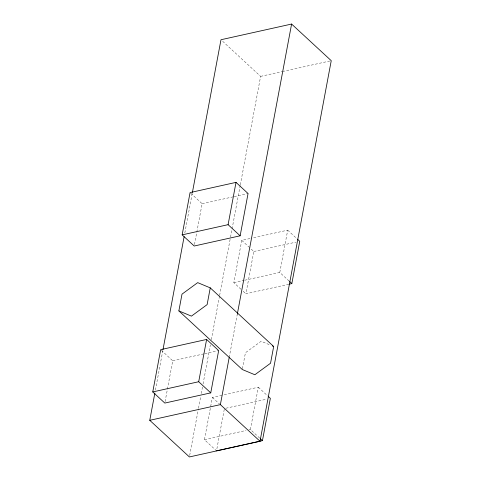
<?xml version="1.0" encoding="UTF-8"?>
<svg xmlns="http://www.w3.org/2000/svg" width="481" height="481" viewBox="0 0 481 481"><rect width="100%" height="100%" fill="white"/><g stroke="black" fill="none" stroke-linecap="round" stroke-linejoin="round"><path stroke-width="0.36" stroke-dasharray="2.4 1.8" d="M155.417 390.073L162.873 350.246M184.818 232.972L192.274 193.146M165.085 401.617L167.268 389.953M167.406 389.219L172.727 360.786L160.678 349.651M194.48 244.552L196.663 232.888M196.801 232.161L202.122 203.722L190.067 192.586M189.676 455.477L198.37 409.006M198.509 408.273L200.715 396.47M201.268 393.518L202.513 386.88M203.06 383.934L210.377 344.841M211.345 339.682L219.486 296.164M219.625 295.424L230.393 237.897M230.531 237.157L240.193 185.534M240.332 184.794L260.624 76.371L222.084 40.753M224.278 409.289L216.504 450.847L204.449 439.712L212.368 397.426L222.577 395.16M240.969 289.231L233.844 282.648L241.757 240.362L251.966 238.095M229.209 357.425L237.319 314.105M288.919 284.229L245.893 293.783L253.812 251.497L249.429 247.45M242.424 368.783L245.424 352.765L261.117 341.257L270.376 345.111M259.704 438.113L250.391 429.509L258.303 387.217L223.304 394.997M289.093 281.048L279.786 272.444L287.698 230.158L252.699 237.933M260.624 76.371L281.734 71.681M282.461 71.525L329.786 61.009M202.122 203.722L233.477 196.759M234.205 196.597L248.058 193.518M253.812 251.497L296.104 242.105M233.844 282.648L244.053 280.381M244.781 280.219L279.786 272.444M172.727 360.786L204.082 353.824M204.81 353.661L218.663 350.583M225.872 408.237L266.708 399.17M204.449 439.712L246.013 430.477M248.93 429.828L250.391 429.509M287.698 230.158L297.011 238.762M241.757 240.362L248.881 246.945M243.158 291.252L245.893 293.783M258.303 387.217L267.616 395.827M212.368 397.426L219.486 404.004"/><path stroke-width="0.72" d="M152.76 391.937L160.678 349.651L206.614 339.448L218.663 350.583L210.75 392.869L164.815 403.072L152.76 391.937L198.701 381.734L210.75 392.869M182.155 234.872L190.067 192.586L236.009 182.383L248.058 193.518L240.145 235.804L194.204 246.013L182.155 234.872L228.096 224.669L240.145 235.804M192.412 192.412L220.983 39.737L291.6 24.05L331.241 60.684L260.017 441.263L189.4 456.95L149.759 420.316L154.864 393.025M163.011 349.507L184.127 236.664M178.866 310.894L181.998 294.15L197.697 282.636L210.257 287.872L273.677 346.494L270.544 363.239L254.852 374.747L242.292 369.516L178.866 310.894L191.426 316.131L207.125 304.617L210.257 287.872M198.701 381.734L206.614 339.448M228.096 224.669L236.009 182.383M260.017 441.263L220.376 404.629L229.209 357.425M237.319 314.105L291.6 24.05M216.504 450.847L262.44 440.644L270.352 398.358L268.164 396.332M289.646 284.067L291.835 283.58L299.747 241.294L297.559 239.267M149.759 420.316L220.376 404.629M272.354 345.941L273.677 346.494M289.646 281.553L291.835 283.58M260.251 438.618L262.44 440.644"/></g></svg>
